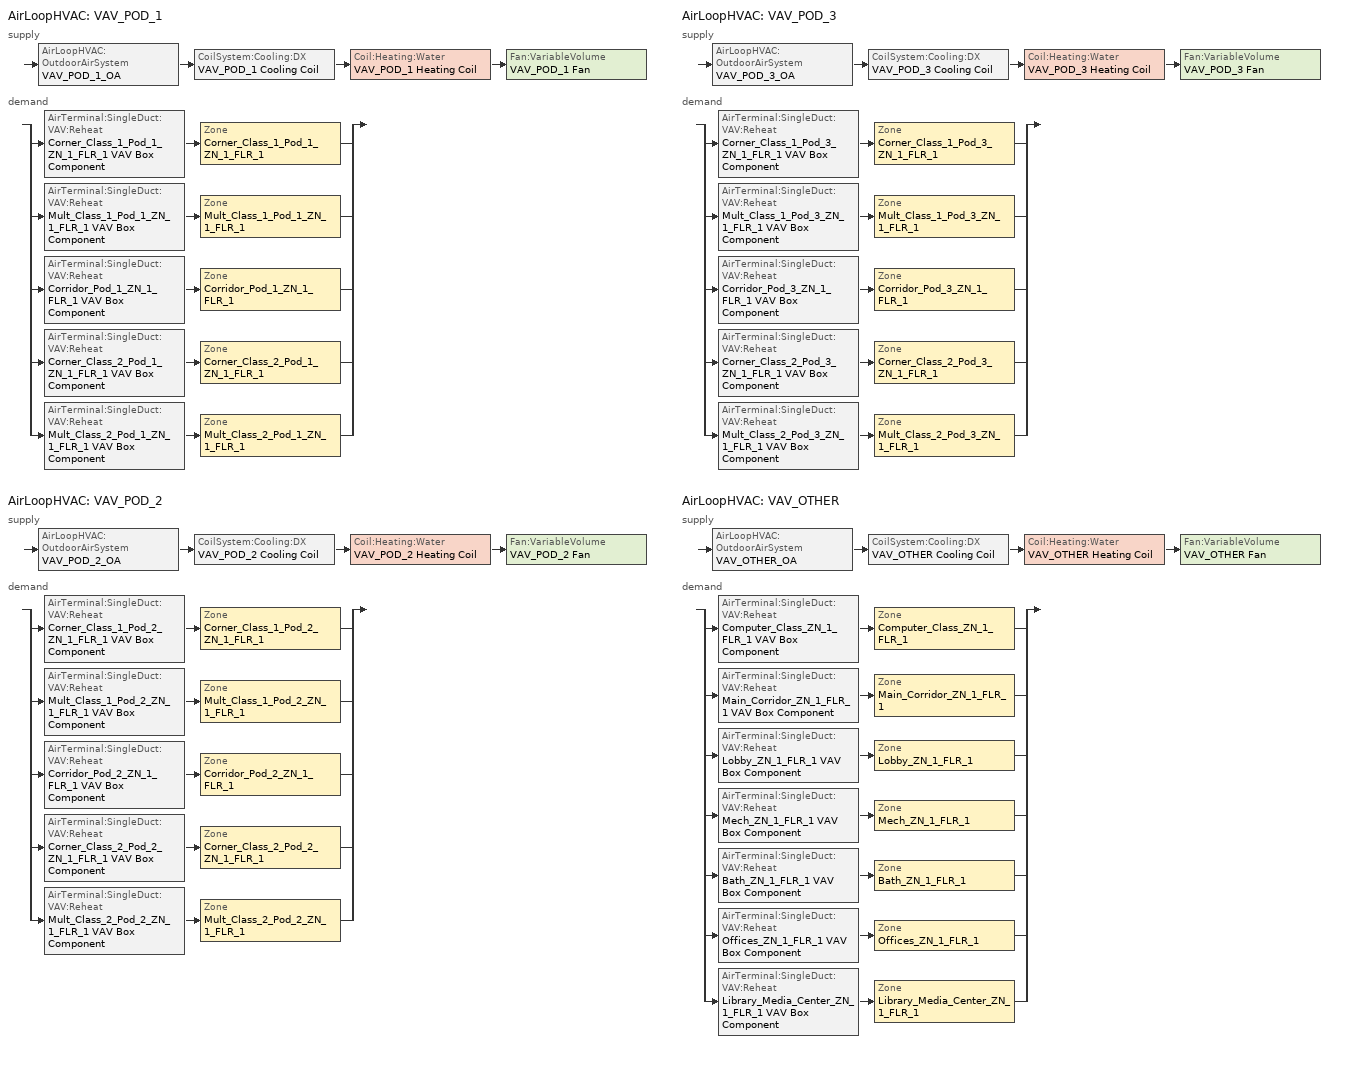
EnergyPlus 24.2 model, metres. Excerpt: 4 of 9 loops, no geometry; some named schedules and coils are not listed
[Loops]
AirLoopHVAC 'VAV_POD_1'
 supply: AirLoopHVAC:OutdoorAirSystem 'VAV_POD_1_OA' > CoilSystem:Cooling:DX 'VAV_POD_1 Cooling Coil' > Coil:Heating:Water 'VAV_POD_1 Heating Coil' > Fan:VariableVolume 'VAV_POD_1 Fan'
 demand: split
  | AirTerminal:SingleDuct:VAV:Reheat 'Corner_Class_1_Pod_1_ZN_1_FLR_1 VAV Box Component' > Zone 'Corner_Class_1_Pod_1_ZN_1_FLR_1'
  | AirTerminal:SingleDuct:VAV:Reheat 'Mult_Class_1_Pod_1_ZN_1_FLR_1 VAV Box Component' > Zone 'Mult_Class_1_Pod_1_ZN_1_FLR_1'
  | AirTerminal:SingleDuct:VAV:Reheat 'Corridor_Pod_1_ZN_1_FLR_1 VAV Box Component' > Zone 'Corridor_Pod_1_ZN_1_FLR_1'
  | AirTerminal:SingleDuct:VAV:Reheat 'Corner_Class_2_Pod_1_ZN_1_FLR_1 VAV Box Component' > Zone 'Corner_Class_2_Pod_1_ZN_1_FLR_1'
  | AirTerminal:SingleDuct:VAV:Reheat 'Mult_Class_2_Pod_1_ZN_1_FLR_1 VAV Box Component' > Zone 'Mult_Class_2_Pod_1_ZN_1_FLR_1'
AirLoopHVAC 'VAV_POD_2'
 supply: AirLoopHVAC:OutdoorAirSystem 'VAV_POD_2_OA' > CoilSystem:Cooling:DX 'VAV_POD_2 Cooling Coil' > Coil:Heating:Water 'VAV_POD_2 Heating Coil' > Fan:VariableVolume 'VAV_POD_2 Fan'
 demand: split
  | AirTerminal:SingleDuct:VAV:Reheat 'Corner_Class_1_Pod_2_ZN_1_FLR_1 VAV Box Component' > Zone 'Corner_Class_1_Pod_2_ZN_1_FLR_1'
  | AirTerminal:SingleDuct:VAV:Reheat 'Mult_Class_1_Pod_2_ZN_1_FLR_1 VAV Box Component' > Zone 'Mult_Class_1_Pod_2_ZN_1_FLR_1'
  | AirTerminal:SingleDuct:VAV:Reheat 'Corridor_Pod_2_ZN_1_FLR_1 VAV Box Component' > Zone 'Corridor_Pod_2_ZN_1_FLR_1'
  | AirTerminal:SingleDuct:VAV:Reheat 'Corner_Class_2_Pod_2_ZN_1_FLR_1 VAV Box Component' > Zone 'Corner_Class_2_Pod_2_ZN_1_FLR_1'
  | AirTerminal:SingleDuct:VAV:Reheat 'Mult_Class_2_Pod_2_ZN_1_FLR_1 VAV Box Component' > Zone 'Mult_Class_2_Pod_2_ZN_1_FLR_1'
AirLoopHVAC 'VAV_POD_3'
 supply: AirLoopHVAC:OutdoorAirSystem 'VAV_POD_3_OA' > CoilSystem:Cooling:DX 'VAV_POD_3 Cooling Coil' > Coil:Heating:Water 'VAV_POD_3 Heating Coil' > Fan:VariableVolume 'VAV_POD_3 Fan'
 demand: split
  | AirTerminal:SingleDuct:VAV:Reheat 'Corner_Class_1_Pod_3_ZN_1_FLR_1 VAV Box Component' > Zone 'Corner_Class_1_Pod_3_ZN_1_FLR_1'
  | AirTerminal:SingleDuct:VAV:Reheat 'Mult_Class_1_Pod_3_ZN_1_FLR_1 VAV Box Component' > Zone 'Mult_Class_1_Pod_3_ZN_1_FLR_1'
  | AirTerminal:SingleDuct:VAV:Reheat 'Corridor_Pod_3_ZN_1_FLR_1 VAV Box Component' > Zone 'Corridor_Pod_3_ZN_1_FLR_1'
  | AirTerminal:SingleDuct:VAV:Reheat 'Corner_Class_2_Pod_3_ZN_1_FLR_1 VAV Box Component' > Zone 'Corner_Class_2_Pod_3_ZN_1_FLR_1'
  | AirTerminal:SingleDuct:VAV:Reheat 'Mult_Class_2_Pod_3_ZN_1_FLR_1 VAV Box Component' > Zone 'Mult_Class_2_Pod_3_ZN_1_FLR_1'
AirLoopHVAC 'VAV_OTHER'
 supply: AirLoopHVAC:OutdoorAirSystem 'VAV_OTHER_OA' > CoilSystem:Cooling:DX 'VAV_OTHER Cooling Coil' > Coil:Heating:Water 'VAV_OTHER Heating Coil' > Fan:VariableVolume 'VAV_OTHER Fan'
 demand: split
  | AirTerminal:SingleDuct:VAV:Reheat 'Computer_Class_ZN_1_FLR_1 VAV Box Component' > Zone 'Computer_Class_ZN_1_FLR_1'
  | AirTerminal:SingleDuct:VAV:Reheat 'Main_Corridor_ZN_1_FLR_1 VAV Box Component' > Zone 'Main_Corridor_ZN_1_FLR_1'
  | AirTerminal:SingleDuct:VAV:Reheat 'Lobby_ZN_1_FLR_1 VAV Box Component' > Zone 'Lobby_ZN_1_FLR_1'
  | AirTerminal:SingleDuct:VAV:Reheat 'Mech_ZN_1_FLR_1 VAV Box Component' > Zone 'Mech_ZN_1_FLR_1'
  | AirTerminal:SingleDuct:VAV:Reheat 'Bath_ZN_1_FLR_1 VAV Box Component' > Zone 'Bath_ZN_1_FLR_1'
  | AirTerminal:SingleDuct:VAV:Reheat 'Offices_ZN_1_FLR_1 VAV Box Component' > Zone 'Offices_ZN_1_FLR_1'
  | AirTerminal:SingleDuct:VAV:Reheat 'Library_Media_Center_ZN_1_FLR_1 VAV Box Component' > Zone 'Library_Media_Center_ZN_1_FLR_1'
[Generator:PVWatts]
PV_module: PVWatts Version=5; DC System Capacity {W}=44383; Module Type=Premium; Array Type=FixedOpenRack; System Losses=0.113; Array Geometry Type=TiltAzimuth; Tilt Angle {deg}=0; Azimuth Angle {deg}=180
[ElectricLoadCenter:Generators]
PV_Generator: Generator 1=PV_module; Generator 1 Rated Electric Power Output {W}=44383; Generator 1 Availability Schedule=PV_SCH
[ElectricLoadCenter:Inverter:PVWatts]
PV_Inverter: DC to AC Size Ratio=1.2; Inverter Efficiency=0.96
[ElectricLoadCenter:Distribution]
Generator: Generator List=PV_Generator; Generator Operation Scheme Type=Baseload; Electrical Buss Type=DirectCurrentWithInverter; Inverter=PV_Inverter
[EnergyManagementSystem:Sensor]
Name | Output:Variable or Output:Meter Index Key | Output:Variable or Output:Meter
cCL1_Pod_1_ZN_1_FLR_1_LSr | Corner_Class_1_Pod_1_ZN_1_FLR_1 | Zone Lights Electricity Rate
cCL1_Pod_1_ZN_1_FLR_1_OSr; cPOD1_ZN_1_FLR_1_OSr; cPOD2_ZN_1_FLR_1_OSr; cPOD3_ZN_1_FLR_1_OSr; Main_Corridor_ZN_1_FLR_1_OSr; Lobby_ZN_1_FLR_1_OSr; Mech_ZN_1_FLR_1_OSr; Bath_ZN_1_FLR_1_OSr | Corner_Class_1_Pod_1_ZN_1_FLR_1 | People Occupant Count
mCl1_Pod_1_ZN_1_FLR_1_LSr | Mult_Class_1_Pod_1_ZN_1_FLR_1 | Zone Lights Electricity Rate
mCl1_Pod_1_ZN_1_FLR_1_OSr | Mult_Class_1_Pod_1_ZN_1_FLR_1 | People Occupant Count
cPOD1_ZN_1_FLR_1_LSr | Corridor_Pod_1_ZN_1_FLR_1 | Zone Lights Electricity Rate
cCL2_Pod_1_ZN_1_FLR_1_LSr | Corner_Class_2_Pod_1_ZN_1_FLR_1 | Zone Lights Electricity Rate
cCL2_Pod_1_ZN_1_FLR_1_OSr | Corner_Class_2_Pod_1_ZN_1_FLR_1 | People Occupant Count
mCl2_Pod_1_ZN_1_FLR_1_LSr | Mult_Class_2_Pod_1_ZN_1_FLR_1 | Zone Lights Electricity Rate
mCl2_Pod_1_ZN_1_FLR_1_OSr | Mult_Class_2_Pod_1_ZN_1_FLR_1 | People Occupant Count
cCL1_Pod_2_ZN_1_FLR_1_LSr | Corner_Class_1_Pod_2_ZN_1_FLR_1 | Zone Lights Electricity Rate
cCL1_Pod_2_ZN_1_FLR_1_OSr | Corner_Class_1_Pod_2_ZN_1_FLR_1 | People Occupant Count
mCl1_Pod_2_ZN_1_FLR_1_LSr | Mult_Class_1_Pod_2_ZN_1_FLR_1 | Zone Lights Electricity Rate
mCl1_Pod_2_ZN_1_FLR_1_OSr | Mult_Class_1_Pod_2_ZN_1_FLR_1 | People Occupant Count
cPOD2_ZN_1_FLR_1_LSr | Corridor_Pod_2_ZN_1_FLR_1 | Zone Lights Electricity Rate
cCL2_Pod_2_ZN_1_FLR_1_LSr | Corner_Class_2_Pod_2_ZN_1_FLR_1 | Zone Lights Electricity Rate
cCL2_Pod_2_ZN_1_FLR_1_OSr | Corner_Class_2_Pod_2_ZN_1_FLR_1 | People Occupant Count
mCl2_Pod_2_ZN_1_FLR_1_LSr | Mult_Class_2_Pod_2_ZN_1_FLR_1 | Zone Lights Electricity Rate
mCl2_Pod_2_ZN_1_FLR_1_OSr | Mult_Class_2_Pod_2_ZN_1_FLR_1 | People Occupant Count
cCL1_Pod_3_ZN_1_FLR_1_LSr | Corner_Class_1_Pod_3_ZN_1_FLR_1 | Zone Lights Electricity Rate
cCL1_Pod_3_ZN_1_FLR_1_OSr | Corner_Class_1_Pod_3_ZN_1_FLR_1 | People Occupant Count
mCl1_Pod_3_ZN_1_FLR_1_LSr | Mult_Class_1_Pod_3_ZN_1_FLR_1 | Zone Lights Electricity Rate
mCl1_Pod_3_ZN_1_FLR_1_OSr | Mult_Class_1_Pod_3_ZN_1_FLR_1 | People Occupant Count
cPOD3_ZN_1_FLR_1_LSr | Corridor_Pod_3_ZN_1_FLR_1 | Zone Lights Electricity Rate
cCL2_Pod_3_ZN_1_FLR_1_LSr | Corner_Class_2_Pod_3_ZN_1_FLR_1 | Zone Lights Electricity Rate
cCL2_Pod_3_ZN_1_FLR_1_OSr | Corner_Class_2_Pod_3_ZN_1_FLR_1 | People Occupant Count
mCl2_Pod_3_ZN_1_FLR_1_LSr | Mult_Class_2_Pod_3_ZN_1_FLR_1 | Zone Lights Electricity Rate
mCl2_Pod_3_ZN_1_FLR_1_OSr | Mult_Class_2_Pod_3_ZN_1_FLR_1 | People Occupant Count
cPCLZN_1_FLR_1_LSr | Computer_Class_ZN_1_FLR_1 | Zone Lights Electricity Rate
cPCLZN_1_FLR_1_OSr | Computer_Class_ZN_1_FLR_1 | People Occupant Count
Main_Corridor_ZN_1_FLR_1_LSr | Main_Corridor_ZN_1_FLR_1 | Zone Lights Electricity Rate
Lobby_ZN_1_FLR_1_LSr | Lobby_ZN_1_FLR_1 | Zone Lights Electricity Rate
Mech_ZN_1_FLR_1_LSr | Mech_ZN_1_FLR_1 | Zone Lights Electricity Rate
Bath_ZN_1_FLR_1_LSr | Bath_ZN_1_FLR_1 | Zone Lights Electricity Rate
Offices_ZN_1_FLR_1_LSr | Offices_ZN_1_FLR_1 | Zone Lights Electricity Rate
Offices_ZN_1_FLR_1_OSr | Offices_ZN_1_FLR_1 | People Occupant Count
LMC_ZN_1_FLR_1_LSr | Library_Media_Center_ZN_1_FLR_1 | Zone Lights Electricity Rate
LMC_ZN_1_FLR_1_OSr | Library_Media_Center_ZN_1_FLR_1 | People Occupant Count
vav_pod_1_OA_VRP | VAV_POD_1 | Air System Outdoor Air Mechanical Ventilation Requested Mass Flow Rate
vav_pod_1_OA | VAV_POD_1 | Air System Outdoor Air Mass Flow Rate
vav_pod_1_SUPPLY_FLOW | VAV_POD_1_OA-VAV_POD_1_CoolCNode | System Node Standard Density Volume Flow Rate
vav_pod_2_OA_VRP | VAV_POD_2 | Air System Outdoor Air Mechanical Ventilation Requested Mass Flow Rate
vav_pod_2_OA | VAV_POD_2 | Air System Outdoor Air Mass Flow Rate
vav_pod_2_SUPPLY_FLOW | VAV_POD_2_OA-VAV_POD_2_CoolCNode | System Node Standard Density Volume Flow Rate
vav_pod_3_OA_VRP | VAV_POD_3 | Air System Outdoor Air Mechanical Ventilation Requested Mass Flow Rate
vav_pod_3_OA | VAV_POD_3 | Air System Outdoor Air Mass Flow Rate
vav_pod_3_SUPPLY_FLOW | VAV_POD_3_OA-VAV_POD_3_CoolCNode | System Node Standard Density Volume Flow Rate
vav_other_OA_VRP | VAV_OTHER | Air System Outdoor Air Mechanical Ventilation Requested Mass Flow Rate
vav_other_OA | VAV_OTHER | Air System Outdoor Air Mass Flow Rate
vav_other_SUPPLY_FLOW | VAV_OTHER_OA-VAV_OTHER_CoolCNode | System Node Standard Density Volume Flow Rate
[EnergyManagementSystem:InternalVariable] Internal Data Type=Zone Floor Area
Name | Internal Data Index Key
cCL1_Pod_1_ZN_1_FLR_1_Area | Corner_Class_1_Pod_1_ZN_1_FLR_1
mCl1_Pod_1_ZN_1_FLR_1_Area | Mult_Class_1_Pod_1_ZN_1_FLR_1
cPOD1_ZN_1_FLR_1_Area | Corridor_Pod_1_ZN_1_FLR_1
cCL2_Pod_1_ZN_1_FLR_1_Area | Corner_Class_2_Pod_1_ZN_1_FLR_1
mCl2_Pod_1_ZN_1_FLR_1_Area | Mult_Class_2_Pod_1_ZN_1_FLR_1
cCL1_Pod_2_ZN_1_FLR_1_Area | Corner_Class_1_Pod_2_ZN_1_FLR_1
mCl1_Pod_2_ZN_1_FLR_1_Area | Mult_Class_1_Pod_2_ZN_1_FLR_1
cPOD2_ZN_1_FLR_1_Area | Corridor_Pod_2_ZN_1_FLR_1
cCL2_Pod_2_ZN_1_FLR_1_Area | Corner_Class_2_Pod_2_ZN_1_FLR_1
mCl2_Pod_2_ZN_1_FLR_1_Area | Mult_Class_2_Pod_2_ZN_1_FLR_1
cCL1_Pod_3_ZN_1_FLR_1_Area | Corner_Class_1_Pod_3_ZN_1_FLR_1
mCl1_Pod_3_ZN_1_FLR_1_Area | Mult_Class_1_Pod_3_ZN_1_FLR_1
cPOD3_ZN_1_FLR_1_Area | Corridor_Pod_3_ZN_1_FLR_1
cCL2_Pod_3_ZN_1_FLR_1_Area | Corner_Class_2_Pod_3_ZN_1_FLR_1
mCl2_Pod_3_ZN_1_FLR_1_Area | Mult_Class_2_Pod_3_ZN_1_FLR_1
cPCLZN_1_FLR_1_Area | Computer_Class_ZN_1_FLR_1
Main_Corridor_ZN_1_FLR_1_Area | Main_Corridor_ZN_1_FLR_1
Lobby_ZN_1_FLR_1_Area | Lobby_ZN_1_FLR_1
Mech_ZN_1_FLR_1_Area | Mech_ZN_1_FLR_1
Bath_ZN_1_FLR_1_Area | Bath_ZN_1_FLR_1
Offices_ZN_1_FLR_1_Area | Offices_ZN_1_FLR_1
LMC_ZN_1_FLR_1_Area | Library_Media_Center_ZN_1_FLR_1
[DesignSpecification:ZoneAirDistribution] Zone Air Distribution Effectiveness in Cooling Mode=1; Zone Air Distribution Effectiveness in Heating Mode=1
Name | Minimum Zone Ventilation Efficiency
VAV_Zone_AirDistribution | 0.6
CM DSZAD Building
[Sizing:System] Type of Load to Size On=Sensible; Central Heating Maximum System Air Flow Ratio=0.3; Preheat Design Temperature {C}=7; Preheat Design Humidity Ratio {kgWater/kgDryAir}=0.008; Precool Design Temperature {C}=12.8; Precool Design Humidity Ratio {kgWater/kgDryAir}=0.008; Central Cooling Design Supply Air Temperature {C}=12.8; Central Heating Design Supply Air Temperature {C}=12.8; Type of Zone Sum to Use=Coincident; 100% Outdoor Air in Cooling=No; 100% Outdoor Air in Heating=No; Central Cooling Design Supply Air Humidity Ratio {kgWater/kgDryAir}=0.0085; Central Heating Design Supply Air Humidity Ratio {kgWater/kgDryAir}=0.008; Cooling Supply Air Flow Rate Method=DesignDay; Cooling Supply Air Flow Rate {m3/s}=0; Heating Supply Air Flow Rate Method=DesignDay; Heating Supply Air Flow Rate {m3/s}=0; System Outdoor Air Method=ZoneSum
Name | Design Outdoor Air Flow Rate {m3/s}
VAV_POD_1; VAV_POD_2 | 2.9651
VAV_POD_3 | 2.5591
VAV_OTHER | 1.4686
[AirLoopHVAC] Design Supply Air Flow Rate {m3/s}=AUTOSIZE
VAV_POD_1; VAV_POD_2; VAV_POD_3; VAV_OTHER
[SetpointManager:Warmest] Control Variable=Temperature; Minimum Setpoint Temperature {C}=12.8; Maximum Setpoint Temperature {C}=15.6; Strategy=MaximumTemperature
Name | HVAC Air Loop | Setpoint Node or NodeList
VAV_POD_1 Supply Air Temperature Manager | VAV_POD_1 | VAV_POD_1 Supply Equipment Outlet Node
VAV_POD_2 Supply Air Temperature Manager | VAV_POD_2 | VAV_POD_2 Supply Equipment Outlet Node
VAV_POD_3 Supply Air Temperature Manager | VAV_POD_3 | VAV_POD_3 Supply Equipment Outlet Node
VAV_OTHER Supply Air Temperature Manager | VAV_OTHER | VAV_OTHER Supply Equipment Outlet Node
[SetpointManager:MixedAir] Control Variable=Temperature
Name | Setpoint Node or NodeList
VAV_POD_1_CoolC SAT Manager | VAV_POD_1_CoolC-VAV_POD_1_HeatCNode
VAV_POD_1_HeatC MixedAir Manager | VAV_POD_1_HeatC-VAV_POD_1 FanNode
VAV_POD_1_OAMixed Air Temp Manager | VAV_POD_1_OA-VAV_POD_1_CoolCNode
VAV_POD_2_CoolC SAT Manager | VAV_POD_2_CoolC-VAV_POD_2_HeatCNode
VAV_POD_2_HeatC MixedAir Manager | VAV_POD_2_HeatC-VAV_POD_2 FanNode
VAV_POD_2_OAMixed Air Temp Manager | VAV_POD_2_OA-VAV_POD_2_CoolCNode
VAV_POD_3_CoolC SAT Manager | VAV_POD_3_CoolC-VAV_POD_3_HeatCNode
VAV_POD_3_HeatC MixedAir Manager | VAV_POD_3_HeatC-VAV_POD_3 FanNode
VAV_POD_3_OAMixed Air Temp Manager | VAV_POD_3_OA-VAV_POD_3_CoolCNode
VAV_OTHER_CoolC SAT Manager | VAV_OTHER_CoolC-VAV_OTHER_HeatCNode
VAV_OTHER_HeatC MixedAir Manager | VAV_OTHER_HeatC-VAV_OTHER FanNode
VAV_OTHER_OAMixed Air Temp Manager | VAV_OTHER_OA-VAV_OTHER_CoolCNode
[Controller:OutdoorAir] Minimum Outdoor Air Flow Rate {m3/s}=0; Maximum Outdoor Air Flow Rate {m3/s}=AUTOSIZE; Economizer Control Type=DifferentialEnthalpy; Economizer Control Action Type=ModulateFlow; Lockout Type=LockoutWithHeating; Minimum Limit Type=FixedMinimum; Minimum Outdoor Air Schedule=MinOA_MotorizedDamper_Sched
Name | Maximum Fraction of Outdoor Air Schedule | Mechanical Ventilation Controller | Heat Recovery Bypass Control Type
VAV_POD_1_OA_Controller | VAV_POD_1 Max OA Fraction | VAV_POD_1_DCV | BypassWhenOAFlowGreaterThanMinimum
VAV_POD_2_OA_Controller | VAV_POD_2 Max OA Fraction | VAV_POD_2_DCV | BypassWhenOAFlowGreaterThanMinimum
VAV_POD_3_OA_Controller | VAV_POD_3 Max OA Fraction | VAV_POD_3_DCV | BypassWhenOAFlowGreaterThanMinimum
VAV_OTHER_OA_Controller | VAV_OTHER Max OA Fraction | VAV_OTHER_DCV
[CoilSystem:Cooling:DX] Availability Schedule=Always_On
Name | Cooling Coil
VAV_POD_1 Cooling Coil | VAV_POD_1 Cooling Coil
VAV_POD_2 Cooling Coil | VAV_POD_2 Cooling Coil
VAV_POD_3 Cooling Coil | VAV_POD_3 Cooling Coil
VAV_OTHER Cooling Coil | VAV_OTHER Cooling Coil
[Fan:VariableVolume] Availability Schedule=HVACOperationSchd; Pressure Rise {Pa}=1389.42; Maximum Flow Rate {m3/s}=AUTOSIZE; Fan Power Minimum Flow Rate Input Method=Fraction; Fan Power Minimum Flow Fraction=0.25; Motor In Airstream Fraction=1; Fan Power Coefficient 1=0.0408; Fan Power Coefficient 2=0.088; Fan Power Coefficient 3=-0.0729; Fan Power Coefficient 4=0.9437; Fan Power Coefficient 5=0
Name | Fan Total Efficiency | Motor Efficiency
VAV_POD_1 Fan; VAV_POD_2 Fan; VAV_OTHER Fan | 0.6045 | 0.93
VAV_POD_3 Fan | 0.6006 | 0.924
[SetpointManager:OutdoorAirPretreat] Control Variable=Temperature; Minimum Setpoint Temperature {C}=-99; Maximum Setpoint Temperature {C}=99; Minimum Setpoint Humidity Ratio {kgWater/kgDryAir}=0.00001; Maximum Setpoint Humidity Ratio {kgWater/kgDryAir}=1
Name | Setpoint Node or NodeList
VAV_POD_1 Heat Exchanger Supply Air Temp Manager | VAV_POD_1 Heat Recovery Outlet Node
VAV_POD_2 Heat Exchanger Supply Air Temp Manager | VAV_POD_2 Heat Recovery Outlet Node
VAV_POD_3 Heat Exchanger Supply Air Temp Manager | VAV_POD_3 Heat Recovery Outlet Node
[HeatExchanger:AirToAir:SensibleAndLatent] Availability Schedule=Always_On; Nominal Supply Air Flow Rate {m3/s}=AUTOSIZE; Sensible Effectiveness at 100% Heating Air Flow=0.7; Latent Effectiveness at 100% Heating Air Flow=0.6; Sensible Effectiveness at 100% Cooling Air Flow=0.75; Latent Effectiveness at 100% Cooling Air Flow=0.6; Supply Air Outlet Temperature Control=Yes; Heat Exchanger Type=Rotary; Frost Control Type=ExhaustOnly; Threshold Temperature {C}=-23.3; Initial Defrost Time Fraction=0.167; Rate of Defrost Time Fraction Increase {1/K}=1.44
Name | Nominal Electric Power {W}
VAV_POD_1 OA Heat Recovery; VAV_POD_2 OA Heat Recovery | 2177.46
VAV_POD_3 OA Heat Recovery | 1886.15
[Controller:MechanicalVentilation] Availability Schedule=MinOA_MotorizedDamper_Sched; Demand Controlled Ventilation=Yes; System Outdoor Air Method=Standard62.1VentilationRateProcedure; Design Specification Zone Air Distribution Object Name 1=CM DSZAD Building; Design Specification Zone Air Distribution Object Name 2=CM DSZAD Building; Design Specification Zone Air Distribution Object Name 3=CM DSZAD Building; Design Specification Zone Air Distribution Object Name 4=CM DSZAD Building; Design Specification Zone Air Distribution Object Name 5=CM DSZAD Building
Name | Zone or ZoneList 1 | Design Specification Outdoor Air Object Name 1 | Zone or ZoneList 2 | Design Specification Outdoor Air Object Name 2 | Zone or ZoneList 3 | Design Specification Outdoor Air Object Name 3 | Zone or ZoneList 4 | Design Specification Outdoor Air Object Name 4 | Zone or ZoneList 5 | Design Specification Outdoor Air Object Name 5 | Zone or ZoneList 6 | Design Specification Outdoor Air Object Name 6 | Design Specification Zone Air Distribution Object Name 6 | Zone or ZoneList 7 | Design Specification Outdoor Air Object Name 7 | Design Specification Zone Air Distribution Object Name 7
VAV_POD_1_DCV | Corner_Class_1_Pod_1_ZN_1_FLR_1 | SZ DSOA Corner_Class_1_Pod_1_ZN_1_FLR_1 | Mult_Class_1_Pod_1_ZN_1_FLR_1 | SZ DSOA Mult_Class_1_Pod_1_ZN_1_FLR_1 | Corridor_Pod_1_ZN_1_FLR_1 | SZ DSOA Corridor_Pod_1_ZN_1_FLR_1 | Corner_Class_2_Pod_1_ZN_1_FLR_1 | SZ DSOA Corner_Class_2_Pod_1_ZN_1_FLR_1 | Mult_Class_2_Pod_1_ZN_1_FLR_1 | SZ DSOA Mult_Class_2_Pod_1_ZN_1_FLR_1
VAV_POD_2_DCV | Corner_Class_1_Pod_2_ZN_1_FLR_1 | SZ DSOA Corner_Class_1_Pod_2_ZN_1_FLR_1 | Mult_Class_1_Pod_2_ZN_1_FLR_1 | SZ DSOA Mult_Class_1_Pod_2_ZN_1_FLR_1 | Corridor_Pod_2_ZN_1_FLR_1 | SZ DSOA Corridor_Pod_2_ZN_1_FLR_1 | Corner_Class_2_Pod_2_ZN_1_FLR_1 | SZ DSOA Corner_Class_2_Pod_2_ZN_1_FLR_1 | Mult_Class_2_Pod_2_ZN_1_FLR_1 | SZ DSOA Mult_Class_2_Pod_2_ZN_1_FLR_1
VAV_POD_3_DCV | Corner_Class_1_Pod_3_ZN_1_FLR_1 | SZ DSOA Corner_Class_1_Pod_3_ZN_1_FLR_1 | Mult_Class_1_Pod_3_ZN_1_FLR_1 | SZ DSOA Mult_Class_1_Pod_3_ZN_1_FLR_1 | Corridor_Pod_3_ZN_1_FLR_1 | SZ DSOA Corridor_Pod_3_ZN_1_FLR_1 | Corner_Class_2_Pod_3_ZN_1_FLR_1 | SZ DSOA Corner_Class_2_Pod_3_ZN_1_FLR_1 | Mult_Class_2_Pod_3_ZN_1_FLR_1 | SZ DSOA Mult_Class_2_Pod_3_ZN_1_FLR_1
VAV_OTHER_DCV | Computer_Class_ZN_1_FLR_1 | SZ DSOA Computer_Class_ZN_1_FLR_1 | Main_Corridor_ZN_1_FLR_1 | SZ DSOA Main_Corridor_ZN_1_FLR_1 | Lobby_ZN_1_FLR_1 | SZ DSOA Lobby_ZN_1_FLR_1 | Mech_ZN_1_FLR_1 | SZ DSOA Mech_ZN_1_FLR_1 | Bath_ZN_1_FLR_1 | SZ DSOA Bath_ZN_1_FLR_1 | Offices_ZN_1_FLR_1 | SZ DSOA Offices_ZN_1_FLR_1 | CM DSZAD Building | Library_Media_Center_ZN_1_FLR_1 | SZ DSOA Library_Media_Center_ZN_1_FLR_1 | CM DSZAD Building
[Coil:Cooling:DX:TwoSpeed] Availability Schedule=Always_On; High Speed Gross Rated Total Cooling Capacity {W}=AUTOSIZE; High Speed Rated Sensible Heat Ratio=AUTOSIZE; High Speed Gross Rated Cooling COP {W/W}=3.56925; High Speed Rated Air Flow Rate {m3/s}=AUTOSIZE; Total Cooling Capacity Function of Temperature Curve=LgDX_CapFT; Total Cooling Capacity Function of Flow Fraction Curve=LgDX_CapFF; Energy Input Ratio Function of Temperature Curve=LgDX_EIRFT; Energy Input Ratio Function of Flow Fraction Curve=LgDX_EIRFF; Part Load Fraction Correlation Curve=LgDX_PLR; Low Speed Gross Rated Total Cooling Capacity {W}=AUTOSIZE; Low Speed Gross Rated Sensible Heat Ratio=AUTOSIZE; Low Speed Gross Rated Cooling COP {W/W}=3.56925; Low Speed Rated Air Flow Rate {m3/s}=AUTOSIZE; Low Speed Total Cooling Capacity Function of Temperature Curve=LgDX_CapFT; Low Speed Energy Input Ratio Function of Temperature Curve=LgDX_EIRFT
VAV_POD_1 Cooling Coil; VAV_POD_2 Cooling Coil; VAV_POD_3 Cooling Coil; VAV_OTHER Cooling Coil
[Coil:Heating:Water] Availability Schedule=Always_On; U-Factor Times Area Value {W/K}=AUTOSIZE; Maximum Water Flow Rate {m3/s}=AUTOSIZE; Performance Input Method=UFactorTimesAreaAndDesignWaterFlowRate; Rated Capacity {W}=AUTOSIZE; Rated Inlet Water Temperature {C}=60; Rated Inlet Air Temperature {C}=2.8; Rated Outlet Water Temperature {C}=48.89; Rated Outlet Air Temperature {C}=12.8
VAV_POD_1 Heating Coil; VAV_POD_2 Heating Coil; VAV_POD_3 Heating Coil; VAV_OTHER Heating Coil
[Controller:WaterCoil] Control Variable=Temperature; Action=NORMAL; Actuator Variable=FLOW; Controller Convergence Tolerance {deltaC}=0.0001; Maximum Actuated Flow {m3/s}=AUTOSIZE; Minimum Actuated Flow {m3/s}=0
VAV_POD_1_HeatC_Controller; VAV_POD_2_HeatC_Controller; VAV_POD_3_HeatC_Controller; VAV_OTHER_HeatC_Controller
[Sizing:Zone] Zone Cooling Design Supply Air Temperature Input Method=SupplyAirTemperature; Zone Cooling Design Supply Air Temperature {C}=12.8; Zone Heating Design Supply Air Temperature Input Method=SupplyAirTemperature; Zone Heating Design Supply Air Temperature {C}=40; Zone Cooling Design Supply Air Humidity Ratio {kgWater/kgDryAir}=0.0085; Zone Heating Design Supply Air Humidity Ratio {kgWater/kgDryAir}=0.008; Cooling Design Air Flow Rate {m3/s}=0; Cooling Minimum Air Flow Fraction=0; Heating Design Air Flow Method=DesignDay; Heating Design Air Flow Rate {m3/s}=0; Design Specification Zone Air Distribution Object=VAV_Zone_AirDistribution; Zone Load Sizing Method=Sensible Load Only No Latent Load; Zone Latent Cooling Design Supply Air Humidity Ratio Input Method=HumidityRatioDifference; Zone Cooling Design Supply Air Humidity Ratio Difference {kgWater/kgDryAir}=0.005; Zone Latent Heating Design Supply Air Humidity Ratio Input Method=HumidityRatioDifference; Zone Humidification Design Supply Air Humidity Ratio Difference {kgWater/kgDryAir}=0.005
Name | Design Specification Outdoor Air Object | Cooling Design Air Flow Method | Cooling Minimum Air Flow {m3/s}
Corner_Class_1_Pod_1_ZN_1_FLR_1 | SZ DSOA Corner_Class_1_Pod_1_ZN_1_FLR_1 | DesignDay
Mult_Class_1_Pod_1_ZN_1_FLR_1 | SZ DSOA Mult_Class_1_Pod_1_ZN_1_FLR_1 | DesignDay
Corridor_Pod_1_ZN_1_FLR_1 | SZ DSOA Corridor_Pod_1_ZN_1_FLR_1 | DesignDay
Corner_Class_2_Pod_1_ZN_1_FLR_1 | SZ DSOA Corner_Class_2_Pod_1_ZN_1_FLR_1 | DesignDay
Mult_Class_2_Pod_1_ZN_1_FLR_1 | SZ DSOA Mult_Class_2_Pod_1_ZN_1_FLR_1 | DesignDay
Corner_Class_1_Pod_2_ZN_1_FLR_1 | SZ DSOA Corner_Class_1_Pod_2_ZN_1_FLR_1 | DesignDay
Mult_Class_1_Pod_2_ZN_1_FLR_1 | SZ DSOA Mult_Class_1_Pod_2_ZN_1_FLR_1 | DesignDay
Corridor_Pod_2_ZN_1_FLR_1 | SZ DSOA Corridor_Pod_2_ZN_1_FLR_1 | DesignDay
Corner_Class_2_Pod_2_ZN_1_FLR_1 | SZ DSOA Corner_Class_2_Pod_2_ZN_1_FLR_1 | DesignDay
Mult_Class_2_Pod_2_ZN_1_FLR_1 | SZ DSOA Mult_Class_2_Pod_2_ZN_1_FLR_1 | DesignDay
Corner_Class_1_Pod_3_ZN_1_FLR_1 | SZ DSOA Corner_Class_1_Pod_3_ZN_1_FLR_1 | DesignDay
Mult_Class_1_Pod_3_ZN_1_FLR_1 | SZ DSOA Mult_Class_1_Pod_3_ZN_1_FLR_1 | DesignDay
Corridor_Pod_3_ZN_1_FLR_1 | SZ DSOA Corridor_Pod_3_ZN_1_FLR_1 | DesignDay
Corner_Class_2_Pod_3_ZN_1_FLR_1 | SZ DSOA Corner_Class_2_Pod_3_ZN_1_FLR_1 | DesignDay
Mult_Class_2_Pod_3_ZN_1_FLR_1 | SZ DSOA Mult_Class_2_Pod_3_ZN_1_FLR_1 | DesignDay
Computer_Class_ZN_1_FLR_1 | SZ DSOA Computer_Class_ZN_1_FLR_1 | DesignDay
Main_Corridor_ZN_1_FLR_1 | SZ DSOA Main_Corridor_ZN_1_FLR_1 | DesignDay
Lobby_ZN_1_FLR_1 | SZ DSOA Lobby_ZN_1_FLR_1 | DesignDay
Mech_ZN_1_FLR_1 | SZ DSOA Mech_ZN_1_FLR_1 | DesignDay
Bath_ZN_1_FLR_1 | SZ DSOA Bath_ZN_1_FLR_1 | DesignDayWithLimit | 0
Offices_ZN_1_FLR_1 | SZ DSOA Offices_ZN_1_FLR_1 | DesignDay
Library_Media_Center_ZN_1_FLR_1 | SZ DSOA Library_Media_Center_ZN_1_FLR_1 | DesignDay
[DesignSpecification:OutdoorAir]
Name | Outdoor Air Method | Outdoor Air Flow per Person {m3/s-person} | Outdoor Air Flow per Zone Floor Area {m3/s-m2}
SZ DSOA Corner_Class_1_Pod_1_ZN_1_FLR_1; SZ DSOA Mult_Class_1_Pod_1_ZN_1_FLR_1; SZ DSOA Corner_Class_2_Pod_1_ZN_1_FLR_1; SZ DSOA Mult_Class_2_Pod_1_ZN_1_FLR_1; SZ DSOA Corner_Class_1_Pod_2_ZN_1_FLR_1; SZ DSOA Mult_Class_1_Pod_2_ZN_1_FLR_1; SZ DSOA Corner_Class_2_Pod_2_ZN_1_FLR_1; SZ DSOA Mult_Class_2_Pod_2_ZN_1_FLR_1; SZ DSOA Corner_Class_1_Pod_3_ZN_1_FLR_1; SZ DSOA Mult_Class_1_Pod_3_ZN_1_FLR_1; SZ DSOA Corner_Class_2_Pod_3_ZN_1_FLR_1; SZ DSOA Mult_Class_2_Pod_3_ZN_1_FLR_1; SZ DSOA Computer_Class_ZN_1_FLR_1 | Sum | 0.00471947 | 0.000609599
SZ DSOA Corridor_Pod_1_ZN_1_FLR_1; SZ DSOA Corridor_Pod_2_ZN_1_FLR_1; SZ DSOA Corridor_Pod_3_ZN_1_FLR_1; SZ DSOA Main_Corridor_ZN_1_FLR_1 | Flow/Area |  | 0.0003048
SZ DSOA Lobby_ZN_1_FLR_1 | Flow/Area |  | 0.000558799
SZ DSOA Mech_ZN_1_FLR_1; SZ DSOA Bath_ZN_1_FLR_1 | Flow/Area |  | 0
SZ DSOA Offices_ZN_1_FLR_1 | Flow/Area |  | 0.0004318
SZ DSOA Library_Media_Center_ZN_1_FLR_1 | Flow/Area |  | 0.000863599
[ZoneControl:Thermostat] Control Type Schedule=Dual Zone Control Type Sched
Name | Zone or ZoneList | Control 1
Corner_Class_1_Pod_1_ZN_1_FLR_1 Thermostat | Corner_Class_1_Pod_1_ZN_1_FLR_1 | Corner_Class_1_Pod_1_ZN_1_FLR_1 Dual SP Control
Mult_Class_1_Pod_1_ZN_1_FLR_1 Thermostat | Mult_Class_1_Pod_1_ZN_1_FLR_1 | Mult_Class_1_Pod_1_ZN_1_FLR_1 Dual SP Control
Corridor_Pod_1_ZN_1_FLR_1 Thermostat | Corridor_Pod_1_ZN_1_FLR_1 | Corridor_Pod_1_ZN_1_FLR_1 Dual SP Control
Corner_Class_2_Pod_1_ZN_1_FLR_1 Thermostat | Corner_Class_2_Pod_1_ZN_1_FLR_1 | Corner_Class_2_Pod_1_ZN_1_FLR_1 Dual SP Control
Mult_Class_2_Pod_1_ZN_1_FLR_1 Thermostat | Mult_Class_2_Pod_1_ZN_1_FLR_1 | Mult_Class_2_Pod_1_ZN_1_FLR_1 Dual SP Control
Corner_Class_1_Pod_2_ZN_1_FLR_1 Thermostat | Corner_Class_1_Pod_2_ZN_1_FLR_1 | Corner_Class_1_Pod_2_ZN_1_FLR_1 Dual SP Control
Mult_Class_1_Pod_2_ZN_1_FLR_1 Thermostat | Mult_Class_1_Pod_2_ZN_1_FLR_1 | Mult_Class_1_Pod_2_ZN_1_FLR_1 Dual SP Control
Corridor_Pod_2_ZN_1_FLR_1 Thermostat | Corridor_Pod_2_ZN_1_FLR_1 | Corridor_Pod_2_ZN_1_FLR_1 Dual SP Control
Corner_Class_2_Pod_2_ZN_1_FLR_1 Thermostat | Corner_Class_2_Pod_2_ZN_1_FLR_1 | Corner_Class_2_Pod_2_ZN_1_FLR_1 Dual SP Control
Mult_Class_2_Pod_2_ZN_1_FLR_1 Thermostat | Mult_Class_2_Pod_2_ZN_1_FLR_1 | Mult_Class_2_Pod_2_ZN_1_FLR_1 Dual SP Control
Corner_Class_1_Pod_3_ZN_1_FLR_1 Thermostat | Corner_Class_1_Pod_3_ZN_1_FLR_1 | Corner_Class_1_Pod_3_ZN_1_FLR_1 Dual SP Control
Mult_Class_1_Pod_3_ZN_1_FLR_1 Thermostat | Mult_Class_1_Pod_3_ZN_1_FLR_1 | Mult_Class_1_Pod_3_ZN_1_FLR_1 Dual SP Control
Corridor_Pod_3_ZN_1_FLR_1 Thermostat | Corridor_Pod_3_ZN_1_FLR_1 | Corridor_Pod_3_ZN_1_FLR_1 Dual SP Control
Corner_Class_2_Pod_3_ZN_1_FLR_1 Thermostat | Corner_Class_2_Pod_3_ZN_1_FLR_1 | Corner_Class_2_Pod_3_ZN_1_FLR_1 Dual SP Control
Mult_Class_2_Pod_3_ZN_1_FLR_1 Thermostat | Mult_Class_2_Pod_3_ZN_1_FLR_1 | Mult_Class_2_Pod_3_ZN_1_FLR_1 Dual SP Control
Computer_Class_ZN_1_FLR_1 Thermostat | Computer_Class_ZN_1_FLR_1 | Computer_Class_ZN_1_FLR_1 Dual SP Control
Main_Corridor_ZN_1_FLR_1 Thermostat | Main_Corridor_ZN_1_FLR_1 | Main_Corridor_ZN_1_FLR_1 Dual SP Control
Lobby_ZN_1_FLR_1 Thermostat | Lobby_ZN_1_FLR_1 | Lobby_ZN_1_FLR_1 Dual SP Control
Mech_ZN_1_FLR_1 Thermostat | Mech_ZN_1_FLR_1 | Mech_ZN_1_FLR_1 Dual SP Control
Bath_ZN_1_FLR_1 Thermostat | Bath_ZN_1_FLR_1 | Bath_ZN_1_FLR_1 Dual SP Control
Offices_ZN_1_FLR_1 Thermostat | Offices_ZN_1_FLR_1 | Offices_ZN_1_FLR_1 Dual SP Control
Library_Media_Center_ZN_1_FLR_1 Thermostat | Library_Media_Center_ZN_1_FLR_1 | Library_Media_Center_ZN_1_FLR_1 Dual SP Control
[ThermostatSetpoint:DualSetpoint]
Name | Heating Setpoint Temperature Schedule | Cooling Setpoint Temperature Schedule
Corner_Class_1_Pod_1_ZN_1_FLR_1 Dual SP Control; Mult_Class_1_Pod_1_ZN_1_FLR_1 Dual SP Control; Corridor_Pod_1_ZN_1_FLR_1 Dual SP Control; Corner_Class_2_Pod_1_ZN_1_FLR_1 Dual SP Control; Mult_Class_2_Pod_1_ZN_1_FLR_1 Dual SP Control; Corner_Class_1_Pod_2_ZN_1_FLR_1 Dual SP Control; Mult_Class_1_Pod_2_ZN_1_FLR_1 Dual SP Control; Corridor_Pod_2_ZN_1_FLR_1 Dual SP Control; Corner_Class_2_Pod_2_ZN_1_FLR_1 Dual SP Control; Mult_Class_2_Pod_2_ZN_1_FLR_1 Dual SP Control; Corner_Class_1_Pod_3_ZN_1_FLR_1 Dual SP Control; Mult_Class_1_Pod_3_ZN_1_FLR_1 Dual SP Control; Corridor_Pod_3_ZN_1_FLR_1 Dual SP Control; Corner_Class_2_Pod_3_ZN_1_FLR_1 Dual SP Control; Mult_Class_2_Pod_3_ZN_1_FLR_1 Dual SP Control; Computer_Class_ZN_1_FLR_1 Dual SP Control; Main_Corridor_ZN_1_FLR_1 Dual SP Control; Lobby_ZN_1_FLR_1 Dual SP Control; Library_Media_Center_ZN_1_FLR_1 Dual SP Control | HTGSETP_SCH_YES_OPTIMUM | CLGSETP_SCH_YES_OPTIMUM
Mech_ZN_1_FLR_1 Dual SP Control; Bath_ZN_1_FLR_1 Dual SP Control | HTGSETP_SCH_Setback | CLGSETP_SCH_setup
Offices_ZN_1_FLR_1 Dual SP Control | HTGSETP_SCH_YES_OPTIMUM_w_SB | CLGSETP_SCH_YES_OPTIMUM_w_SB
[Zone equipment]
Corner_Class_1_Pod_1_ZN_1_FLR_1: Corner_Class_1_Pod_1_ZN_1_FLR_1 VAV Box Component
Mult_Class_1_Pod_1_ZN_1_FLR_1: Mult_Class_1_Pod_1_ZN_1_FLR_1 VAV Box Component
Corridor_Pod_1_ZN_1_FLR_1: Corridor_Pod_1_ZN_1_FLR_1 VAV Box Component
Corner_Class_2_Pod_1_ZN_1_FLR_1: Corner_Class_2_Pod_1_ZN_1_FLR_1 VAV Box Component
Mult_Class_2_Pod_1_ZN_1_FLR_1: Mult_Class_2_Pod_1_ZN_1_FLR_1 VAV Box Component
Corner_Class_1_Pod_2_ZN_1_FLR_1: Corner_Class_1_Pod_2_ZN_1_FLR_1 VAV Box Component
Mult_Class_1_Pod_2_ZN_1_FLR_1: Mult_Class_1_Pod_2_ZN_1_FLR_1 VAV Box Component
Corridor_Pod_2_ZN_1_FLR_1: Corridor_Pod_2_ZN_1_FLR_1 VAV Box Component
Corner_Class_2_Pod_2_ZN_1_FLR_1: Corner_Class_2_Pod_2_ZN_1_FLR_1 VAV Box Component
Mult_Class_2_Pod_2_ZN_1_FLR_1: Mult_Class_2_Pod_2_ZN_1_FLR_1 VAV Box Component
Corner_Class_1_Pod_3_ZN_1_FLR_1: Corner_Class_1_Pod_3_ZN_1_FLR_1 VAV Box Component
Mult_Class_1_Pod_3_ZN_1_FLR_1: Mult_Class_1_Pod_3_ZN_1_FLR_1 VAV Box Component
Corridor_Pod_3_ZN_1_FLR_1: Corridor_Pod_3_ZN_1_FLR_1 VAV Box Component
Corner_Class_2_Pod_3_ZN_1_FLR_1: Corner_Class_2_Pod_3_ZN_1_FLR_1 VAV Box Component
Mult_Class_2_Pod_3_ZN_1_FLR_1: Mult_Class_2_Pod_3_ZN_1_FLR_1 VAV Box Component
Computer_Class_ZN_1_FLR_1: Computer_Class_ZN_1_FLR_1 VAV Box Component
Main_Corridor_ZN_1_FLR_1: Main_Corridor_ZN_1_FLR_1 VAV Box Component
Lobby_ZN_1_FLR_1: Lobby_ZN_1_FLR_1 VAV Box Component
Mech_ZN_1_FLR_1: Mech_ZN_1_FLR_1 VAV Box Component
Bath_ZN_1_FLR_1: Bath_ZN_1_FLR_1 Exhaust Fan, Bath_ZN_1_FLR_1 VAV Box Component
Offices_ZN_1_FLR_1: Offices_ZN_1_FLR_1 VAV Box Component
Library_Media_Center_ZN_1_FLR_1: Library_Media_Center_ZN_1_FLR_1 Exhaust Fan, Library_Media_Center_ZN_1_FLR_1 VAV Box Component
[AirTerminal:SingleDuct:VAV:Reheat] Availability Schedule=Always_On; Maximum Air Flow Rate {m3/s}=AUTOSIZE; Maximum Hot Water or Steam Flow Rate {m3/s}=AUTOSIZE; Minimum Hot Water or Steam Flow Rate {m3/s}=0; Convergence Tolerance=0.001; Damper Heating Action=ReverseWithLimits; Maximum Flow Fraction During Reheat=0.5; Maximum Reheat Air Temperature {C}=40
Name | Zone Minimum Air Flow Input Method | Constant Minimum Air Flow Fraction | Reheat Coil | Minimum Air Flow Fraction Schedule
Corner_Class_1_Pod_1_ZN_1_FLR_1 VAV Box Component | Constant | 0.54 | Corner_Class_1_Pod_1_ZN_1_FLR_1 VAV Box Reheat Coil
Mult_Class_1_Pod_1_ZN_1_FLR_1 VAV Box Component | Constant | 0.674 | Mult_Class_1_Pod_1_ZN_1_FLR_1 VAV Box Reheat Coil
Corridor_Pod_1_ZN_1_FLR_1 VAV Box Component | Constant | 0.225 | Corridor_Pod_1_ZN_1_FLR_1 VAV Box Reheat Coil
Corner_Class_2_Pod_1_ZN_1_FLR_1 VAV Box Component | Constant | 0.586 | Corner_Class_2_Pod_1_ZN_1_FLR_1 VAV Box Reheat Coil
Mult_Class_2_Pod_1_ZN_1_FLR_1 VAV Box Component | Constant | 0.802 | Mult_Class_2_Pod_1_ZN_1_FLR_1 VAV Box Reheat Coil
Corner_Class_1_Pod_2_ZN_1_FLR_1 VAV Box Component | Constant | 0.548 | Corner_Class_1_Pod_2_ZN_1_FLR_1 VAV Box Reheat Coil
Mult_Class_1_Pod_2_ZN_1_FLR_1 VAV Box Component | Constant | 0.692 | Mult_Class_1_Pod_2_ZN_1_FLR_1 VAV Box Reheat Coil
Corridor_Pod_2_ZN_1_FLR_1 VAV Box Component | Constant | 0.227 | Corridor_Pod_2_ZN_1_FLR_1 VAV Box Reheat Coil
Corner_Class_2_Pod_2_ZN_1_FLR_1 VAV Box Component | Constant | 0.585 | Corner_Class_2_Pod_2_ZN_1_FLR_1 VAV Box Reheat Coil
Mult_Class_2_Pod_2_ZN_1_FLR_1 VAV Box Component | Constant | 0.801 | Mult_Class_2_Pod_2_ZN_1_FLR_1 VAV Box Reheat Coil
Corner_Class_1_Pod_3_ZN_1_FLR_1 VAV Box Component | Constant | 0.548 | Corner_Class_1_Pod_3_ZN_1_FLR_1 VAV Box Reheat Coil
Mult_Class_1_Pod_3_ZN_1_FLR_1 VAV Box Component | Constant | 0.688 | Mult_Class_1_Pod_3_ZN_1_FLR_1 VAV Box Reheat Coil
Corridor_Pod_3_ZN_1_FLR_1 VAV Box Component | Constant | 0.223 | Corridor_Pod_3_ZN_1_FLR_1 VAV Box Reheat Coil
Corner_Class_2_Pod_3_ZN_1_FLR_1 VAV Box Component | Constant | 0.577 | Corner_Class_2_Pod_3_ZN_1_FLR_1 VAV Box Reheat Coil
Mult_Class_2_Pod_3_ZN_1_FLR_1 VAV Box Component | Constant | 0.775 | Mult_Class_2_Pod_3_ZN_1_FLR_1 VAV Box Reheat Coil
Computer_Class_ZN_1_FLR_1 VAV Box Component | Constant | 0.715 | Computer_Class_ZN_1_FLR_1 VAV Box Reheat Coil
Main_Corridor_ZN_1_FLR_1 VAV Box Component | Constant | 0.308 | Main_Corridor_ZN_1_FLR_1 VAV Box Reheat Coil
Lobby_ZN_1_FLR_1 VAV Box Component | Constant | 0.296 | Lobby_ZN_1_FLR_1 VAV Box Reheat Coil
Mech_ZN_1_FLR_1 VAV Box Component | Constant | 0.01 | Mech_ZN_1_FLR_1 VAV Box Reheat Coil
Bath_ZN_1_FLR_1 VAV Box Component | Constant | 0.01 | Bath_ZN_1_FLR_1 VAV Box Reheat Coil
Offices_ZN_1_FLR_1 VAV Box Component | Scheduled |  | Offices_ZN_1_FLR_1 VAV Box Reheat Coil | Offices_ZN_1_FLR_1_MDP_Sch
Library_Media_Center_ZN_1_FLR_1 VAV Box Component | Constant | 0.386 | Library_Media_Center_ZN_1_FLR_1 VAV Box Reheat Coil
[Fan:ZoneExhaust] Availability Schedule=Hours_of_operation; Maximum Flow Rate {m3/s}=0.283168
Name | Fan Total Efficiency | Pressure Rise {Pa} | Balanced Exhaust Fraction Schedule
Bath_ZN_1_FLR_1 Exhaust Fan | 0.385 | 125 | Bath_ZN_1_FLR_1 Exhaust Fan Balanced Exhaust Fraction Schedule
Library_Media_Center_ZN_1_FLR_1 Exhaust Fan | 1 | 0
[Schedule:Compact]
ALWAYS_ON: Through: 12/31, For: AllDays, Until: 24:00, 1
Dual Zone Control Type Sched: Through: 12/31, For: AllDays, Until: 24:00, 4
Hours_of_operation; HVACOperationSchd; Bath_ZN_1_FLR_1 Exhaust Fan Balanced Exhaust Fraction Schedule: Through: 12/31, For: Weekdays SummerDesignDay WinterDesignDay, Until: 07:00, 0, Until: 21:00, 1, Until: 24:00, 0, For: WeekEnds Holidays AllOtherDays, Until: 24:00, 0
HTGSETP_SCH_YES_OPTIMUM: Through: 12/31, For: SummerDesignDay, Until: 24:00, 15.6, For: WinterDesignDay, Until: 24:00, 21, For: Weekdays, Until: 06:00, 15.6, Until: 07:00, 17.8, Until: 08:00, 20, Until: 21:00, 21, Until: 24:00, 15.6, For: WeekEnds Holidays AllOtherDays, Until: 24:00, 15.6
HTGSETP_SCH_YES_OPTIMUM_w_SB: Through: 6/30, For: Weekdays, Until: 01:00, 15.6, Until: 02:00, 15.6, Until: 03:00, 15.6, Until: 04:00, 15.6, Until: 05:00, 15.6, Until: 06:00, 15.6, Until: 07:00, 17.8, Until: 08:00, 20, Until: 09:00, 21, Until: 10:00, 21, Until: 11:00, 21, Until: 12:00, 21, Until: 13:00, 20.4444, Until: 14:00, 21, Until: 15:00, 20.4444, Until: 16:00, 21, Until: 17:00, 21, Until: 18:00, 21, Until: 19:00, 21, Until: 20:00, 21, Until: 21:00, 21, Until: 22:00, 15.6, Until: 23:00, 15.6, Until: 24:00, 15.6, For: SummerDesignDay, Until: 24:00, 15.6, For: WinterDesignDay, Until: 24:00, 21, For: WeekEnds Holidays AllOtherDays, Until: 24:00, 15.6, Through: 9/1, For: Weekdays, Until: 01:00, 15.6, Until: 02:00, 15.6, Until: 03:00, 15.6, Until: 04:00, 15.6, Until: 05:00, 15.6, Until: 06:00, 15.6, Until: 07:00, 17.8, Until: 08:00, 20, Until: 09:00, 21, Until: 10:00, 21, Until: 11:00, 21, Until: 12:00, 20.4444, Until: 13:00, 21, Until: 14:00, 21, Until: 15:00, 20.4444, Until: 16:00, 21, Until: 17:00, 21, Until: 18:00, 21, Until: 19:00, 21, Until: 20:00, 21, Until: 21:00, 21, Until: 22:00, 15.6, Until: 23:00, 15.6, Until: 24:00, 15.6, For: SummerDesignDay, Until: 24:00, 15.6, For: WinterDesignDay, Until: 24:00, 21, For: WeekEnds Holidays AllOtherDays, Until: 24:00, 15.6, Through: 12/31, For: Weekdays, Until: 01:00, 15.6, Until: 02:00, 15.6, Until: 03:00, 15.6, Until: 04:00, 15.6, Until: 05:00, 15.6, Until: 06:00, 15.6, Until: 07:00, 17.8, Until: 08:00, 20, Until: 09:00, 21, Until: 10:00, 21, Until: 11:00, 21, Until: 12:00, 21, Until: 13:00, 20.4444, Until: 14:00, 21, Until: 15:00, 20.4444, Until: 16:00, 21, Until: 17:00, 21, Until: 18:00, 21, Until: 19:00, 21, Until: 20:00, 21, Until: 21:00, 21, Until: 22:00, 15.6, Until: 23:00, 15.6, Until: 24:00, 15.6, For: SummerDesignDay, Until: 24:00, 15.6, For: WinterDesignDay, Until: 24:00, 21, For: WeekEnds Holidays AllOtherDays, Until: 24:00, 15.6
HTGSETP_SCH_Setback: Through: 12/31, For: SummerDesignDay, Until: 24:00, 15.6, For: WinterDesignDay, Until: 24:00, 21, For: Weekdays, Until: 09:00, 15.6, Until: 21:00, 15.6, Until: 24:00, 15.6, For: WeekEnds Holidays AllOtherDays, Until: 24:00, 15.6
CLGSETP_SCH_YES_OPTIMUM: Through: 12/31, For: SummerDesignDay, Until: 24:00, 24, For: WinterDesignDay, Until: 24:00, 26.7, For: Weekdays, Until: 06:00, 26.7, Until: 07:00, 25.6, Until: 08:00, 25, Until: 21:00, 24, Until: 24:00, 26.7, For: WeekEnds Holidays AllOtherDays, Until: 24:00, 26.7
CLGSETP_SCH_Yes_Optimum_w_SB: Through: 6/30, For: Weekdays, Until: 01:00, 26.7, Until: 02:00, 26.7, Until: 03:00, 26.7, Until: 04:00, 26.7, Until: 05:00, 26.7, Until: 06:00, 26.7, Until: 07:00, 25.6, Until: 08:00, 25, Until: 09:00, 24, Until: 10:00, 24, Until: 11:00, 24, Until: 12:00, 24, Until: 13:00, 24.5556, Until: 14:00, 24, Until: 15:00, 24.5556, Until: 16:00, 24, Until: 17:00, 24, Until: 18:00, 24, Until: 19:00, 24, Until: 20:00, 24, Until: 21:00, 24, Until: 22:00, 26.7, Until: 23:00, 26.7, Until: 24:00, 26.7, For: SummerDesignDay, Until: 24:00, 24, For: WinterDesignDay, Until: 24:00, 26.7, For: WeekEnds Holidays AllOtherDays, Until: 24:00, 26.7, Through: 9/1, For: Weekdays, Until: 01:00, 26.7, Until: 02:00, 26.7, Until: 03:00, 26.7, Until: 04:00, 26.7, Until: 05:00, 26.7, Until: 06:00, 26.7, Until: 07:00, 25.6, Until: 08:00, 25, Until: 09:00, 24, Until: 10:00, 24, Until: 11:00, 24, Until: 12:00, 24.5556, Until: 13:00, 24, Until: 14:00, 24, Until: 15:00, 24.5556, Until: 16:00, 24, Until: 17:00, 24, Until: 18:00, 24, Until: 19:00, 24, Until: 20:00, 24, Until: 21:00, 24, Until: 22:00, 26.7, Until: 23:00, 26.7, Until: 24:00, 26.7, For: SummerDesignDay, Until: 24:00, 24, For: WinterDesignDay, Until: 24:00, 26.7, For: WeekEnds Holidays AllOtherDays, Until: 24:00, 26.7, Through: 12/31, For: Weekdays, Until: 01:00, 26.7, Until: 02:00, 26.7, Until: 03:00, 26.7, Until: 04:00, 26.7, Until: 05:00, 26.7, Until: 06:00, 26.7, Until: 07:00, 25.6, Until: 08:00, 25, Until: 09:00, 24, Until: 10:00, 24, Until: 11:00, 24, Until: 12:00, 24, Until: 13:00, 24.5556, Until: 14:00, 24, Until: 15:00, 24.5556, Until: 16:00, 24, Until: 17:00, 24, Until: 18:00, 24, Until: 19:00, 24, Until: 20:00, 24, Until: 21:00, 24, Until: 22:00, 26.7, Until: 23:00, 26.7, Until: 24:00, 26.7, For: SummerDesignDay, Until: 24:00, 24, For: WinterDesignDay, Until: 24:00, 26.7, For: WeekEnds Holidays AllOtherDays, Until: 24:00, 26.7
CLGSETP_SCH_Setup: Through: 12/31, For: SummerDesignDay, Until: 24:00, 24, For: WinterDesignDay, Until: 24:00, 26.7, For: Weekdays, Until: 24:00, 26.7, For: WeekEnds Holidays AllOtherDays, Until: 09:00, 26.7, Until: 19:00, 26.7, Until: 24:00, 26.7
MinOA_MotorizedDamper_Sched: Through: 12/31, For: Weekdays SummerDesignDay WinterDesignDay, Until: 08:00, 0, Until: 21:00, 1, Until: 24:00, 0, For: WeekEnds Holidays AllOtherDays, Until: 24:00, 0
Offices_ZN_1_FLR_1_MDP_Sch: Through: 6/30, For: Weekdays, Until: 01:00, 0.238, Until: 02:00, 0.238, Until: 03:00, 0.238, Until: 04:00, 0.238, Until: 05:00, 0.238, Until: 06:00, 0.238, Until: 07:00, 0.238, Until: 08:00, 0.238, Until: 09:00, 0.238, Until: 10:00, 0.238, Until: 11:00, 0.238, Until: 12:00, 0.238, Until: 13:00, 0, Until: 14:00, 0.238, Until: 15:00, 0, Until: 16:00, 0.238, Until: 17:00, 0.238, Until: 18:00, 0.238, Until: 19:00, 0.238, Until: 20:00, 0.238, Until: 21:00, 0.238, Until: 22:00, 0.238, Until: 23:00, 0.238, Until: 24:00, 0.238, For: AllOtherDays, Until: 24:00, 0.238, Through: 9/1, For: Weekdays, Until: 01:00, 0.238, Until: 02:00, 0.238, Until: 03:00, 0.238, Until: 04:00, 0.238, Until: 05:00, 0.238, Until: 06:00, 0.238, Until: 07:00, 0.238, Until: 08:00, 0.238, Until: 09:00, 0.238, Until: 10:00, 0.238, Until: 11:00, 0.238, Until: 12:00, 0, Until: 13:00, 0.238, Until: 14:00, 0.238, Until: 15:00, 0, Until: 16:00, 0.238, Until: 17:00, 0.238, Until: 18:00, 0.238, Until: 19:00, 0.238, Until: 20:00, 0.238, Until: 21:00, 0.238, Until: 22:00, 0.238, Until: 23:00, 0.238, Until: 24:00, 0.238, For: AllOtherDays, Until: 24:00, 0.238, Through: 12/31, For: Weekdays, Until: 01:00, 0.238, Until: 02:00, 0.238, Until: 03:00, 0.238, Until: 04:00, 0.238, Until: 05:00, 0.238, Until: 06:00, 0.238, Until: 07:00, 0.238, Until: 08:00, 0.238, Until: 09:00, 0.238, Until: 10:00, 0.238, Until: 11:00, 0.238, Until: 12:00, 0.238, Until: 13:00, 0, Until: 14:00, 0.238, Until: 15:00, 0, Until: 16:00, 0.238, Until: 17:00, 0.238, Until: 18:00, 0.238, Until: 19:00, 0.238, Until: 20:00, 0.238, Until: 21:00, 0.238, Until: 22:00, 0.238, Until: 23:00, 0.238, Until: 24:00, 0.238, For: AllOtherDays, Until: 24:00, 0.238
[Schedule:Constant]
VAV_POD_1 Max OA Fraction; VAV_POD_2 Max OA Fraction; VAV_POD_3 Max OA Fraction; VAV_OTHER Max OA Fraction: 1
[Curve:Quadratic]
Name | Coefficient1 Constant | Coefficient2 x | Coefficient3 x**2 | Minimum Value of x | Maximum Value of x
LgDX_CapFF | 0.77136 | 0.34053 | -0.11088 | 0.75918 | 1.13877
LgDX_EIRFF | 1.2055 | -0.32953 | 0.12308 | 0.75918 | 1.13877
LgDX_PLR | 0.771 | 0.229 | 0 | 0 | 1
[Curve:Biquadratic] Minimum Value of x=17; Maximum Value of x=22; Minimum Value of y=29; Maximum Value of y=46
Name | Coefficient1 Constant | Coefficient2 x | Coefficient3 x**2 | Coefficient4 y | Coefficient5 y**2 | Coefficient6 x*y
LgDX_CapFT | 0.42415 | 0.04426 | -0.00042 | 0.00333 | -0.00008 | -0.00021
LgDX_EIRFT | 1.23649 | -0.02431 | 0.00057 | -0.01434 | 0.00063 | -0.00038
